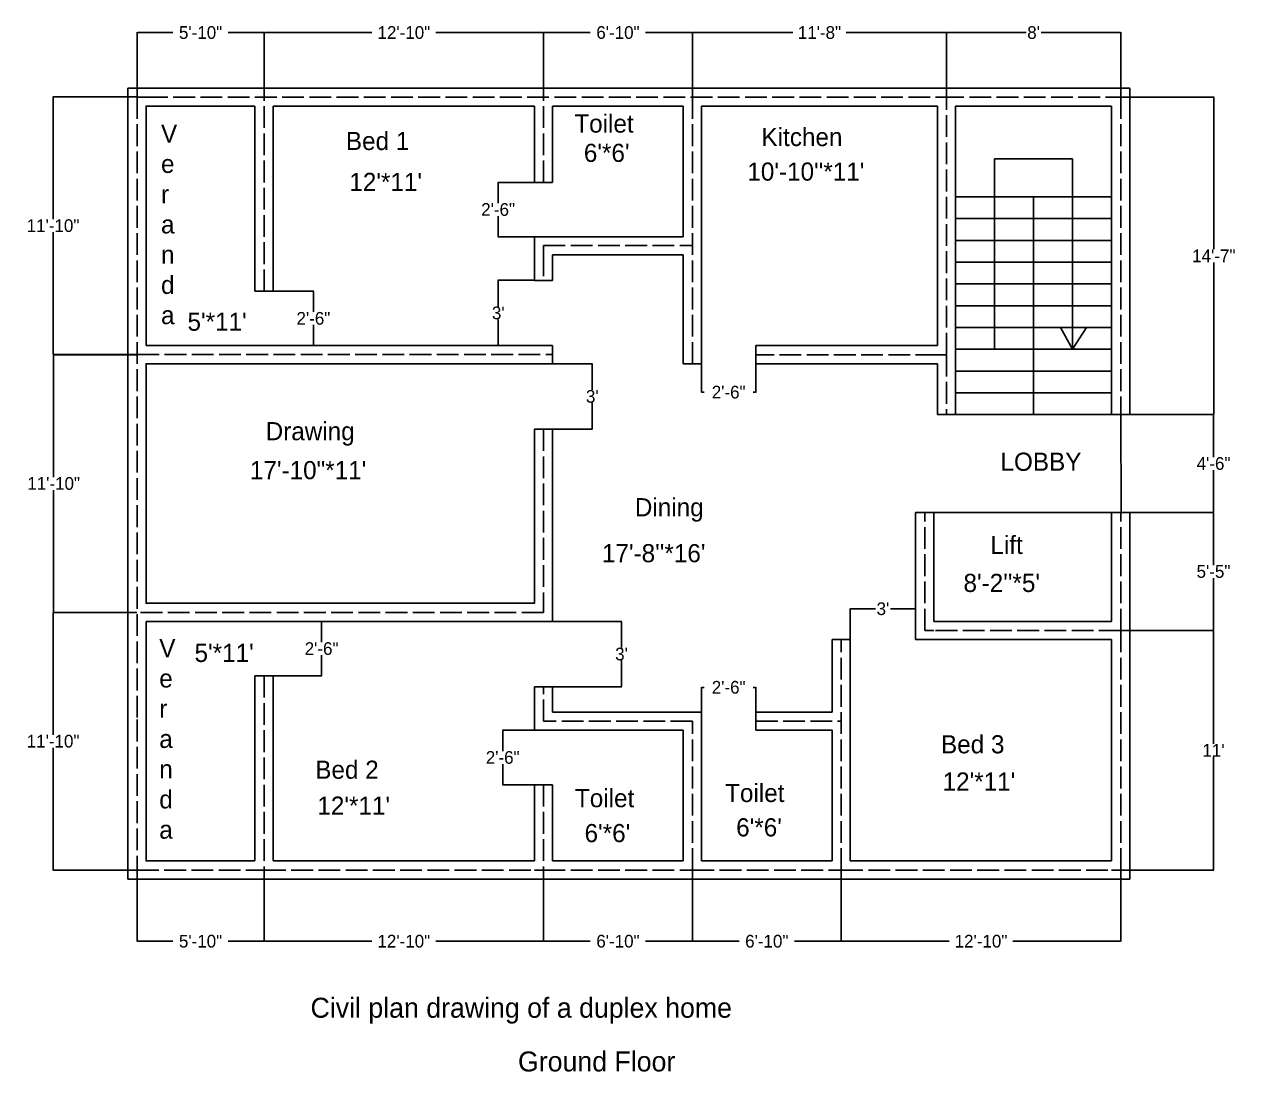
# Model space of a CAD drawing. Header units: inches. Extents: x -590 to 2884, y -182 to 433.
# Drawn here: x 517 to 1185, y -179 to 398 of the extents above; entities that cross this region are included whole.
import ezdxf

# ---------------------------------------------------------------- set-up
doc = ezdxf.new("R2010")
doc.units = ezdxf.units.IN
doc.header["$MEASUREMENT"] = 0
doc.linetypes.add('ACAD_ISO02W100', pattern=[15, 12, -3])
doc.layers.add('Layer1', color=7, linetype='ACAD_ISO02W100')
doc.dimstyles.get("Standard").update_dxf_attribs({"dimtxt": 7, "dimasz": 0.18, "dimexe": 0.18, "dimexo": 0.0625, "dimgap": 0.09, "dimtad": 0, "dimtih": 1, "dimtoh": 1, "dimzin": 0, "dimdsep": 46, "dimlunit": 4, "dimtxsty": 'Standard', "dimcen": 0.09, "dimadec": 0, "dimazin": 0, "dimtfac": 1, "dimtofl": 0, "dimtmove": 0, "dimatfit": 3, "dimfxl": 1, "dimtolj": 1, "dimtzin": 0, "dimarcsym": 0})

# ---------------------------------------------------------------- blocks, each defined once
blk = doc.blocks.new('*D41')
at = {"color": 0, "lineweight": -2}
for p, q in [((797.59, 257.18), (777.51, 257.18)), ((777.69, 257), (777.69, 242.77)), ((777.69, 221.36), (777.69, 235.59)), ((797.59, 221.18), (777.51, 221.18))]:
    blk.add_line(p, q, dxfattribs=at)
at = {"color": 0}
for points in [[(777.66, 257), (777.72, 257), (777.69, 257.18)], [(777.66, 221.36), (777.72, 221.36), (777.69, 221.18)]]:
    blk.add_solid(points, dxfattribs=at)
at = {"layer": 'Defpoints', "color": 0}
for p in [(797.65, 257.18), (777.69, 221.18), (797.65, 221.18)]:
    blk.add_point(p, dxfattribs=at)
at = {"color": 0, "insert": (777.69, 239.18), "char_height": 7, "attachment_point": 5}
blk.add_mtext("\\A1;3'", dxfattribs=at)
blk = doc.blocks.new('*D42')
at = {"color": 0, "lineweight": -2}
for p, q in [((643.71, 251.18), (676.01, 251.18)), ((675.83, 251), (675.83, 239.77)), ((675.83, 221.36), (675.83, 232.59)), ((643.71, 221.18), (676.01, 221.18))]:
    blk.add_line(p, q, dxfattribs=at)
at = {"color": 0}
for points in [[(675.8, 251), (675.86, 251), (675.83, 251.18)], [(675.8, 221.36), (675.86, 221.36), (675.83, 221.18)]]:
    blk.add_solid(points, dxfattribs=at)
at = {"layer": 'Defpoints', "color": 0}
for p in [(643.65, 251.18), (643.65, 221.18), (675.83, 221.18)]:
    blk.add_point(p, dxfattribs=at)
at = {"color": 0, "insert": (675.83, 236.18), "char_height": 7, "attachment_point": 5}
blk.add_mtext('\\A1;2\'-6"', dxfattribs=at)
blk = doc.blocks.new('*D43')
at = {"color": 0, "lineweight": -2}
for p, q in [((802.59, 311.18), (777.43, 311.18)), ((777.61, 311), (777.61, 299.77)), ((777.61, 281.36), (777.61, 292.59)), ((802.59, 281.18), (777.43, 281.18))]:
    blk.add_line(p, q, dxfattribs=at)
at = {"color": 0}
for points in [[(777.58, 311), (777.64, 311), (777.61, 311.18)], [(777.58, 281.36), (777.64, 281.36), (777.61, 281.18)]]:
    blk.add_solid(points, dxfattribs=at)
at = {"layer": 'Defpoints', "color": 0}
for p in [(802.65, 311.18), (777.61, 281.18), (802.65, 281.18)]:
    blk.add_point(p, dxfattribs=at)
at = {"color": 0, "insert": (777.61, 296.18), "char_height": 7, "attachment_point": 5}
blk.add_mtext('\\A1;2\'-6"', dxfattribs=at)
blk = doc.blocks.new('*D44')
at = {"color": 0, "lineweight": -2}
for p, q in [((889.65, 216.12), (889.65, 195.33)), ((919.65, 216.12), (919.65, 195.33)), ((889.83, 195.51), (891.14, 195.51)), ((919.47, 195.51), (918.16, 195.51))]:
    blk.add_line(p, q, dxfattribs=at)
at = {"color": 0}
for points in [[(889.83, 195.54), (889.83, 195.48), (889.65, 195.51)], [(919.47, 195.54), (919.47, 195.48), (919.65, 195.51)]]:
    blk.add_solid(points, dxfattribs=at)
at = {"layer": 'Defpoints', "color": 0}
for p in [(889.65, 216.18), (919.65, 216.18), (889.65, 195.51)]:
    blk.add_point(p, dxfattribs=at)
at = {"color": 0, "insert": (904.65, 195.51), "char_height": 7, "attachment_point": 5}
blk.add_mtext('\\A1;2\'-6"', dxfattribs=at)
blk = doc.blocks.new('*D45')
at = {"color": 0, "lineweight": -2}
for p, q in [((802.71, 211.18), (829.68, 211.18)), ((829.5, 211), (829.5, 196.77)), ((829.5, 175.36), (829.5, 189.59)), ((802.71, 175.18), (829.68, 175.18))]:
    blk.add_line(p, q, dxfattribs=at)
at = {"color": 0}
for points in [[(829.47, 211), (829.53, 211), (829.5, 211.18)], [(829.47, 175.36), (829.53, 175.36), (829.5, 175.18)]]:
    blk.add_solid(points, dxfattribs=at)
at = {"layer": 'Defpoints', "color": 0}
for p in [(802.65, 211.18), (829.5, 211.18), (802.65, 175.18)]:
    blk.add_point(p, dxfattribs=at)
at = {"color": 0, "insert": (829.5, 193.18), "char_height": 7, "attachment_point": 5}
blk.add_mtext("\\A1;3'", dxfattribs=at)
blk = doc.blocks.new('*D46')
at = {"color": 0, "lineweight": -2}
for p, q in [((971.65, 59.24), (971.65, 76.32)), ((971.83, 76.14), (985.48, 76.14)), ((1007.47, 76.14), (993.82, 76.14)), ((1007.65, 59.24), (1007.65, 76.32))]:
    blk.add_line(p, q, dxfattribs=at)
at = {"color": 0}
for points in [[(971.83, 76.17), (971.83, 76.11), (971.65, 76.14)], [(1007.47, 76.17), (1007.47, 76.11), (1007.65, 76.14)]]:
    blk.add_solid(points, dxfattribs=at)
at = {"layer": 'Defpoints', "color": 0}
for p in [(1007.65, 76.14), (971.65, 59.18), (1007.65, 59.18)]:
    blk.add_point(p, dxfattribs=at)
at = {"color": 0, "insert": (989.65, 76.14), "char_height": 7, "attachment_point": 5}
blk.add_mtext("\\A1;3'", dxfattribs=at)
blk = doc.blocks.new('*D47')
at = {"color": 0, "lineweight": -2}
for p, q in [((802.71, 69.18), (845.77, 69.18)), ((845.59, 69), (845.59, 54.77)), ((845.59, 33.36), (845.59, 47.59)), ((802.71, 33.18), (845.77, 33.18))]:
    blk.add_line(p, q, dxfattribs=at)
at = {"color": 0}
for points in [[(845.56, 69), (845.62, 69), (845.59, 69.18)], [(845.56, 33.36), (845.62, 33.36), (845.59, 33.18)]]:
    blk.add_solid(points, dxfattribs=at)
at = {"layer": 'Defpoints', "color": 0}
for p in [(802.65, 69.18), (845.59, 69.18), (802.65, 33.18)]:
    blk.add_point(p, dxfattribs=at)
at = {"color": 0, "insert": (845.59, 51.18), "char_height": 7, "attachment_point": 5}
blk.add_mtext("\\A1;3'", dxfattribs=at)
blk = doc.blocks.new('*D48')
at = {"color": 0, "lineweight": -2}
for p, q in [((648.71, 69.18), (680.53, 69.18)), ((680.35, 69), (680.35, 57.77)), ((680.35, 39.36), (680.35, 50.59)), ((648.71, 39.18), (680.53, 39.18))]:
    blk.add_line(p, q, dxfattribs=at)
at = {"color": 0}
for points in [[(680.32, 69), (680.38, 69), (680.35, 69.18)], [(680.32, 39.36), (680.38, 39.36), (680.35, 39.18)]]:
    blk.add_solid(points, dxfattribs=at)
at = {"layer": 'Defpoints', "color": 0}
for p in [(648.65, 69.18), (680.35, 69.18), (648.65, 39.18)]:
    blk.add_point(p, dxfattribs=at)
at = {"color": 0, "insert": (680.35, 54.18), "char_height": 7, "attachment_point": 5}
blk.add_mtext('\\A1;2\'-6"', dxfattribs=at)
blk = doc.blocks.new('*D49')
at = {"color": 0, "lineweight": -2}
for p, q in [((802.59, 9.18), (779.95, 9.18)), ((780.13, 9), (780.13, -2.23)), ((780.13, -20.64), (780.13, -9.41)), ((802.59, -20.82), (779.95, -20.82))]:
    blk.add_line(p, q, dxfattribs=at)
at = {"color": 0}
for points in [[(780.1, 9), (780.16, 9), (780.13, 9.18)], [(780.1, -20.64), (780.16, -20.64), (780.13, -20.82)]]:
    blk.add_solid(points, dxfattribs=at)
at = {"layer": 'Defpoints', "color": 0}
for p in [(780.13, 9.18), (802.65, 9.18), (802.65, -20.82)]:
    blk.add_point(p, dxfattribs=at)
at = {"color": 0, "insert": (780.13, -5.82), "char_height": 7, "attachment_point": 5}
blk.add_mtext('\\A1;2\'-6"', dxfattribs=at)
blk = doc.blocks.new('*D50')
at = {"color": 0, "lineweight": -2}
for p, q in [((889.65, 14.24), (889.65, 33.03)), ((889.83, 32.85), (891.14, 32.85)), ((919.47, 32.85), (918.16, 32.85)), ((919.65, 14.24), (919.65, 33.03))]:
    blk.add_line(p, q, dxfattribs=at)
at = {"color": 0}
for points in [[(889.83, 32.88), (889.83, 32.82), (889.65, 32.85)], [(919.47, 32.88), (919.47, 32.82), (919.65, 32.85)]]:
    blk.add_solid(points, dxfattribs=at)
at = {"layer": 'Defpoints', "color": 0}
for p in [(889.65, 32.85), (889.65, 14.18), (919.65, 14.18)]:
    blk.add_point(p, dxfattribs=at)
at = {"color": 0, "insert": (904.65, 32.85), "char_height": 7, "attachment_point": 5}
blk.add_mtext('\\A1;2\'-6"', dxfattribs=at)
blk = doc.blocks.new('*D51')
at = {"color": 0, "lineweight": -2}
for p, q in [((578.65, 358.24), (578.65, 393.89)), ((578.83, 393.71), (598.42, 393.71)), ((648.53, 393.71), (628.94, 393.71)), ((648.71, 358.24), (648.71, 393.89))]:
    blk.add_line(p, q, dxfattribs=at)
at = {"color": 0}
for points in [[(578.83, 393.74), (578.83, 393.68), (578.65, 393.71)], [(648.53, 393.74), (648.53, 393.68), (648.71, 393.71)]]:
    blk.add_solid(points, dxfattribs=at)
at = {"layer": 'Defpoints', "color": 0}
for p in [(648.71, 393.71), (578.65, 358.18), (648.71, 358.18)]:
    blk.add_point(p, dxfattribs=at)
at = {"color": 0, "insert": (613.68, 393.71), "char_height": 7, "attachment_point": 5}
blk.add_mtext('\\A1;5\'-10"', dxfattribs=at)
blk = doc.blocks.new('*D52')
at = {"color": 0, "lineweight": -2}
for p, q in [((648.71, 358.3), (648.71, 393.89)), ((648.89, 393.71), (708.09, 393.71)), ((802.47, 393.71), (743.27, 393.71)), ((802.65, 358.24), (802.65, 393.89))]:
    blk.add_line(p, q, dxfattribs=at)
at = {"color": 0}
for points in [[(648.89, 393.74), (648.89, 393.68), (648.71, 393.71)], [(802.47, 393.74), (802.47, 393.68), (802.65, 393.71)]]:
    blk.add_solid(points, dxfattribs=at)
at = {"layer": 'Defpoints', "color": 0}
for p in [(802.65, 393.71), (648.71, 358.24), (802.65, 358.18)]:
    blk.add_point(p, dxfattribs=at)
at = {"color": 0, "insert": (725.68, 393.71), "char_height": 7, "attachment_point": 5}
blk.add_mtext('\\A1;12\'-10"', dxfattribs=at)
blk = doc.blocks.new('*D53')
at = {"color": 0, "lineweight": -2}
for p, q in [((802.65, 358.3), (802.65, 393.89)), ((802.83, 393.71), (828.39, 393.71)), ((884.47, 393.71), (858.91, 393.71)), ((884.65, 358.24), (884.65, 393.89))]:
    blk.add_line(p, q, dxfattribs=at)
at = {"color": 0}
for points in [[(802.83, 393.74), (802.83, 393.68), (802.65, 393.71)], [(884.47, 393.74), (884.47, 393.68), (884.65, 393.71)]]:
    blk.add_solid(points, dxfattribs=at)
at = {"layer": 'Defpoints', "color": 0}
for p in [(884.65, 393.71), (802.65, 358.24), (884.65, 358.18)]:
    blk.add_point(p, dxfattribs=at)
at = {"color": 0, "insert": (843.65, 393.71), "char_height": 7, "attachment_point": 5}
blk.add_mtext('\\A1;6\'-10"', dxfattribs=at)
blk = doc.blocks.new('*D54')
at = {"color": 0, "lineweight": -2}
for p, q in [((884.65, 358.3), (884.65, 393.89)), ((884.83, 393.71), (939.98, 393.71)), ((1024.47, 393.71), (969.32, 393.71)), ((1024.65, 358.3), (1024.65, 393.89))]:
    blk.add_line(p, q, dxfattribs=at)
at = {"color": 0}
for points in [[(884.83, 393.74), (884.83, 393.68), (884.65, 393.71)], [(1024.47, 393.74), (1024.47, 393.68), (1024.65, 393.71)]]:
    blk.add_solid(points, dxfattribs=at)
at = {"layer": 'Defpoints', "color": 0}
for p in [(1024.65, 393.71), (884.65, 358.24), (1024.65, 358.24)]:
    blk.add_point(p, dxfattribs=at)
at = {"color": 0, "insert": (954.65, 393.71), "char_height": 7, "attachment_point": 5}
blk.add_mtext('\\A1;11\'-8"', dxfattribs=at)
blk = doc.blocks.new('*D55')
at = {"color": 0, "lineweight": -2}
for p, q in [((1024.65, 358.37), (1024.65, 393.89)), ((1024.83, 393.71), (1068.48, 393.71)), ((1120.47, 393.71), (1076.82, 393.71)), ((1120.65, 358.24), (1120.65, 393.89))]:
    blk.add_line(p, q, dxfattribs=at)
at = {"color": 0}
for points in [[(1024.83, 393.74), (1024.83, 393.68), (1024.65, 393.71)], [(1120.47, 393.74), (1120.47, 393.68), (1120.65, 393.71)]]:
    blk.add_solid(points, dxfattribs=at)
at = {"layer": 'Defpoints', "color": 0}
for p in [(1120.65, 393.71), (1024.65, 358.3), (1120.65, 358.18)]:
    blk.add_point(p, dxfattribs=at)
at = {"color": 0, "insert": (1072.65, 393.71), "char_height": 7, "attachment_point": 5}
blk.add_mtext("\\A1;8'", dxfattribs=at)
blk = doc.blocks.new('*D56')
at = {"color": 0, "lineweight": -2}
for p, q in [((1120.71, 358.18), (1172.12, 358.18)), ((1171.94, 358), (1171.94, 274.27)), ((1171.94, 183.36), (1171.94, 267.09)), ((1120.71, 183.18), (1172.12, 183.18))]:
    blk.add_line(p, q, dxfattribs=at)
at = {"color": 0}
for points in [[(1171.91, 358), (1171.97, 358), (1171.94, 358.18)], [(1171.91, 183.36), (1171.97, 183.36), (1171.94, 183.18)]]:
    blk.add_solid(points, dxfattribs=at)
at = {"layer": 'Defpoints', "color": 0}
for p in [(1120.65, 358.18), (1120.65, 183.18), (1171.94, 183.18)]:
    blk.add_point(p, dxfattribs=at)
at = {"color": 0, "insert": (1171.94, 270.68), "char_height": 7, "attachment_point": 5}
blk.add_mtext('\\A1;14\'-7"', dxfattribs=at)
blk = doc.blocks.new('*D58')
at = {"color": 0, "lineweight": -2}
for p, q in [((1120.84, 129.18), (1171.95, 129.18)), ((1171.77, 129), (1171.77, 100.27)), ((1171.77, 64.36), (1171.77, 93.09)), ((1120.71, 64.18), (1171.95, 64.18))]:
    blk.add_line(p, q, dxfattribs=at)
at = {"color": 0}
for points in [[(1171.74, 129), (1171.8, 129), (1171.77, 129.18)], [(1171.74, 64.36), (1171.8, 64.36), (1171.77, 64.18)]]:
    blk.add_solid(points, dxfattribs=at)
at = {"layer": 'Defpoints', "color": 0}
for p in [(1120.77, 129.18), (1120.65, 64.18), (1171.77, 64.18)]:
    blk.add_point(p, dxfattribs=at)
at = {"color": 0, "insert": (1171.77, 96.68), "char_height": 7, "attachment_point": 5}
blk.add_mtext('\\A1;5\'-5"', dxfattribs=at)
blk = doc.blocks.new('*D59')
at = {"color": 0, "lineweight": -2}
for p, q in [((1120.77, 64.18), (1171.96, 64.18)), ((1171.78, 64), (1171.78, 1.77)), ((1171.78, -67.64), (1171.78, -5.41)), ((1120.71, -67.82), (1171.96, -67.82))]:
    blk.add_line(p, q, dxfattribs=at)
at = {"color": 0}
for points in [[(1171.75, 64), (1171.81, 64), (1171.78, 64.18)], [(1171.75, -67.64), (1171.81, -67.64), (1171.78, -67.82)]]:
    blk.add_solid(points, dxfattribs=at)
at = {"layer": 'Defpoints', "color": 0}
for p in [(1120.71, 64.18), (1120.65, -67.82), (1171.78, -67.82)]:
    blk.add_point(p, dxfattribs=at)
at = {"color": 0, "insert": (1171.78, -1.82), "char_height": 7, "attachment_point": 5}
blk.add_mtext("\\A1;11'", dxfattribs=at)
blk = doc.blocks.new('*D60')
at = {"color": 0, "lineweight": -2}
for p, q in [((966.65, -67.88), (966.65, -107.27)), ((1120.71, -67.88), (1120.71, -107.27)), ((966.83, -107.09), (1026.09, -107.09)), ((1120.53, -107.09), (1061.27, -107.09))]:
    blk.add_line(p, q, dxfattribs=at)
at = {"color": 0}
for points in [[(966.83, -107.06), (966.83, -107.12), (966.65, -107.09)], [(1120.53, -107.06), (1120.53, -107.12), (1120.71, -107.09)]]:
    blk.add_solid(points, dxfattribs=at)
at = {"layer": 'Defpoints', "color": 0}
for p in [(966.65, -67.82), (1120.71, -67.82), (966.65, -107.09)]:
    blk.add_point(p, dxfattribs=at)
at = {"color": 0, "insert": (1043.68, -107.09), "char_height": 7, "attachment_point": 5}
blk.add_mtext('\\A1;12\'-10"', dxfattribs=at)
blk = doc.blocks.new('*D61')
at = {"color": 0, "lineweight": -2}
for p, q in [((884.65, -67.88), (884.65, -107.27)), ((966.65, -67.95), (966.65, -107.27)), ((884.83, -107.09), (910.39, -107.09)), ((966.47, -107.09), (940.91, -107.09))]:
    blk.add_line(p, q, dxfattribs=at)
at = {"color": 0}
for points in [[(884.83, -107.06), (884.83, -107.12), (884.65, -107.09)], [(966.47, -107.06), (966.47, -107.12), (966.65, -107.09)]]:
    blk.add_solid(points, dxfattribs=at)
at = {"layer": 'Defpoints', "color": 0}
for p in [(884.65, -67.82), (966.65, -67.88), (884.65, -107.09)]:
    blk.add_point(p, dxfattribs=at)
at = {"color": 0, "insert": (925.65, -107.09), "char_height": 7, "attachment_point": 5}
blk.add_mtext('\\A1;6\'-10"', dxfattribs=at)
blk = doc.blocks.new('*D62')
at = {"color": 0, "lineweight": -2}
for p, q in [((802.65, -67.88), (802.65, -107.27)), ((884.65, -67.88), (884.65, -107.27)), ((802.83, -107.09), (828.39, -107.09)), ((884.47, -107.09), (858.91, -107.09))]:
    blk.add_line(p, q, dxfattribs=at)
at = {"color": 0}
for points in [[(802.83, -107.06), (802.83, -107.12), (802.65, -107.09)], [(884.47, -107.06), (884.47, -107.12), (884.65, -107.09)]]:
    blk.add_solid(points, dxfattribs=at)
at = {"layer": 'Defpoints', "color": 0}
for p in [(802.65, -67.82), (884.65, -67.82), (802.65, -107.09)]:
    blk.add_point(p, dxfattribs=at)
at = {"color": 0, "insert": (843.65, -107.09), "char_height": 7, "attachment_point": 5}
blk.add_mtext('\\A1;6\'-10"', dxfattribs=at)
blk = doc.blocks.new('*D63')
at = {"color": 0, "lineweight": -2}
for p, q in [((648.65, -67.88), (648.65, -107.27)), ((802.65, -67.95), (802.65, -107.27)), ((648.83, -107.09), (708.06, -107.09)), ((802.47, -107.09), (743.24, -107.09))]:
    blk.add_line(p, q, dxfattribs=at)
at = {"color": 0}
for points in [[(648.83, -107.06), (648.83, -107.12), (648.65, -107.09)], [(802.47, -107.06), (802.47, -107.12), (802.65, -107.09)]]:
    blk.add_solid(points, dxfattribs=at)
at = {"layer": 'Defpoints', "color": 0}
for p in [(648.65, -67.82), (802.65, -67.88), (648.65, -107.09)]:
    blk.add_point(p, dxfattribs=at)
at = {"color": 0, "insert": (725.65, -107.09), "char_height": 7, "attachment_point": 5}
blk.add_mtext('\\A1;12\'-10"', dxfattribs=at)
blk = doc.blocks.new('*D64')
at = {"color": 0, "lineweight": -2}
for p, q in [((578.65, -67.88), (578.65, -107.27)), ((648.65, -67.88), (648.65, -107.27)), ((578.83, -107.09), (598.39, -107.09)), ((648.47, -107.09), (628.91, -107.09))]:
    blk.add_line(p, q, dxfattribs=at)
at = {"color": 0}
for points in [[(578.83, -107.06), (578.83, -107.12), (578.65, -107.09)], [(648.47, -107.06), (648.47, -107.12), (648.65, -107.09)]]:
    blk.add_solid(points, dxfattribs=at)
at = {"layer": 'Defpoints', "color": 0}
for p in [(578.65, -67.82), (648.65, -67.82), (578.65, -107.09)]:
    blk.add_point(p, dxfattribs=at)
at = {"color": 0, "insert": (613.65, -107.09), "char_height": 7, "attachment_point": 5}
blk.add_mtext('\\A1;5\'-10"', dxfattribs=at)
blk = doc.blocks.new('*D40')
at = {"color": 0, "lineweight": -2}
for p, q in [((578.59, 74.18), (532.22, 74.18)), ((532.4, 74), (532.4, 6.74)), ((532.4, -67.7), (532.4, -0.44)), ((578.59, -67.88), (532.22, -67.88))]:
    blk.add_line(p, q, dxfattribs=at)
at = {"color": 0}
for points in [[(532.37, 74), (532.43, 74), (532.4, 74.18)], [(532.37, -67.7), (532.43, -67.7), (532.4, -67.88)]]:
    blk.add_solid(points, dxfattribs=at)
at = {"layer": 'Defpoints', "color": 0}
for p in [(532.4, 74.18), (578.65, 74.18), (578.65, -67.88)]:
    blk.add_point(p, dxfattribs=at)
at = {"color": 0, "insert": (532.4, 3.15), "char_height": 7, "attachment_point": 5}
blk.add_mtext('\\A1;11\'-10"', dxfattribs=at)
blk = doc.blocks.new('*D65')
at = {"color": 0, "lineweight": -2}
for p, q in [((578.59, 358.24), (532.19, 358.24)), ((532.37, 358.06), (532.37, 290.87)), ((532.37, 216.5), (532.37, 283.69)), ((578.76, 216.32), (532.19, 216.32))]:
    blk.add_line(p, q, dxfattribs=at)
at = {"color": 0}
for points in [[(532.34, 358.06), (532.4, 358.06), (532.37, 358.24)], [(532.34, 216.5), (532.4, 216.5), (532.37, 216.32)]]:
    blk.add_solid(points, dxfattribs=at)
at = {"layer": 'Defpoints', "color": 0}
for p in [(578.65, 358.24), (532.37, 216.32), (578.83, 216.32)]:
    blk.add_point(p, dxfattribs=at)
at = {"color": 0, "insert": (532.37, 287.28), "char_height": 7, "attachment_point": 5}
blk.add_mtext('\\A1;11\'-10"', dxfattribs=at)
blk = doc.blocks.new('*D66')
at = {"color": 0, "lineweight": -2}
for p, q in [((578.52, 216.18), (532.53, 216.18)), ((532.71, 216), (532.71, 148.77)), ((532.71, 74.36), (532.71, 141.59)), ((578.59, 74.18), (532.53, 74.18))]:
    blk.add_line(p, q, dxfattribs=at)
at = {"color": 0}
for points in [[(532.68, 216), (532.74, 216), (532.71, 216.18)], [(532.68, 74.36), (532.74, 74.36), (532.71, 74.18)]]:
    blk.add_solid(points, dxfattribs=at)
at = {"layer": 'Defpoints', "color": 0}
for p in [(532.71, 216.18), (578.59, 216.18), (578.65, 74.18)]:
    blk.add_point(p, dxfattribs=at)
at = {"color": 0, "insert": (532.71, 145.18), "char_height": 7, "attachment_point": 5}
blk.add_mtext('\\A1;11\'-10"', dxfattribs=at)
blk = doc.blocks.new('*D68')
at = {"color": 0, "lineweight": -2}
for p, q in [((1120.77, 183.18), (1171.98, 183.18)), ((1171.8, 183), (1171.8, 159.77)), ((1171.8, 129.36), (1171.8, 152.59)), ((1120.71, 129.18), (1171.98, 129.18))]:
    blk.add_line(p, q, dxfattribs=at)
at = {"color": 0}
for points in [[(1171.77, 183), (1171.83, 183), (1171.8, 183.18)], [(1171.77, 129.36), (1171.83, 129.36), (1171.8, 129.18)]]:
    blk.add_solid(points, dxfattribs=at)
at = {"layer": 'Defpoints', "color": 0}
for p in [(1120.71, 183.18), (1120.65, 129.18), (1171.8, 129.18)]:
    blk.add_point(p, dxfattribs=at)
at = {"color": 0, "insert": (1171.8, 156.18), "char_height": 7, "attachment_point": 5}
blk.add_mtext('\\A1;4\'-6"', dxfattribs=at)

msp = doc.modelspace()

# ---------------------------------------------------------------- linework, layer by layer
for p, q in [((643.649, 363.178), (573.649, 363.178)), ((573.649, 363.178), (573.649, -72.822)), ((1015.649, 363.178), (1115.649, 363.178)), ((1125.649, 363.178), (1115.649, 363.178)), ((1125.649, 363.178), (1125.649, 183.178)), ((643.649, 353.178), (643.649, 251.178)), ((653.649, 251.178), (653.649, 353.178)), ((797.649, 311.178), (797.649, 353.178)), ((807.649, 353.178), (879.649, 353.178)), ((879.649, 353.178), (879.649, 281.178)), ((889.649, 211.178), (889.649, 353.178)), ((889.649, 353.178), (901.649, 353.178)), ((1005.649, 353.178), (1019.649, 353.178)), ((1019.649, 353.178), (1019.649, 221.178)), ((1029.649, 183.178), (1029.649, 353.178)), ((1029.649, 353.178), (1105.649, 353.178)), ((1105.649, 353.178), (1115.649, 353.178)), ((1115.649, 353.178), (1115.649, 183.178)), ((1051.149, 219.178), (1051.149, 324.158)), ((1051.149, 324.158), (1094.149, 324.158)), ((1094.149, 324.158), (1094.149, 219.178)), ((807.649, 317.178), (807.649, 311.178)), ((807.649, 311.178), (797.649, 311.178)), ((1029.649, 303.178), (1105.649, 303.178)), ((1072.649, 183.178), (1072.649, 303.178)), ((1105.649, 303.178), (1115.649, 303.178)), ((1105.649, 291.178), (1029.649, 291.178)), ((1105.649, 291.178), (1115.649, 291.178)), ((797.649, 281.178), (802.649, 281.178)), ((797.649, 281.178), (797.649, 257.178)), ((802.649, 281.178), (879.649, 281.178)), ((1029.649, 279.178), (1105.649, 279.178)), ((1105.649, 279.178), (1115.649, 279.178)), ((807.649, 257.178), (807.649, 271.178)), ((879.649, 271.178), (807.649, 271.178)), ((879.649, 271.178), (879.649, 211.178)), ((1105.649, 267.178), (1029.649, 267.178)), ((1105.649, 267.178), (1115.649, 267.178)), ((797.649, 257.178), (807.649, 257.178)), ((1029.649, 255.178), (1105.649, 255.178)), ((1105.649, 255.178), (1115.649, 255.178)), ((643.649, 251.178), (653.649, 251.178)), ((1105.649, 243.178), (1029.649, 243.178)), ((1105.649, 243.178), (1115.649, 243.178)), ((1029.649, 231.178), (1105.649, 231.178)), ((1101.762, 231.178), (1087.451, 231.178)), ((1087.451, 231.178), (1094.149, 219.178)), ((1094.149, 219.178), (1101.762, 231.178)), ((1105.649, 231.178), (1115.649, 231.178)), ((807.649, 221.178), (802.649, 221.178)), ((807.649, 211.798), (807.649, 221.178)), ((919.649, 211.178), (919.649, 221.178)), ((919.649, 221.178), (921.649, 221.178)), ((921.649, 221.178), (929.649, 221.178)), ((1019.649, 221.178), (929.649, 221.178)), ((1105.649, 219.178), (1029.649, 219.178)), ((1105.649, 219.178), (1115.649, 219.178)), ((802.649, 211.178), (807.649, 211.178)), ((879.649, 211.178), (889.649, 211.178)), ((921.649, 211.178), (919.649, 211.178)), ((929.649, 211.178), (921.649, 211.178)), ((929.649, 211.178), (1019.649, 211.178)), ((1019.649, 183.178), (1019.649, 211.178)), ((1029.649, 207.178), (1105.649, 207.178)), ((1105.649, 207.178), (1115.649, 207.178)), ((1105.649, 195.178), (1029.649, 195.178)), ((1105.649, 195.178), (1115.649, 195.178)), ((1024.649, 183.178), (1019.649, 183.178)), ((1029.649, 183.178), (1024.649, 183.178)), ((1029.649, 183.178), (1105.649, 183.178)), ((1029.649, 183.178), (1072.649, 183.178)), ((1029.649, 183.178), (1051.149, 183.178)), ((1105.649, 183.178), (1115.649, 183.178)), ((1115.649, 183.178), (1120.712, 183.178)), ((1120.712, 183.178), (1120.837, 129.178)), ((807.649, 175.178), (797.649, 175.178)), ((797.649, 175.178), (797.649, 163.178)), ((807.649, 69.178), (807.649, 175.178)), ((1007.649, 59.178), (1007.649, 129.178)), ((1007.649, 129.178), (1017.649, 129.178)), ((1017.649, 69.178), (1017.649, 129.178)), ((1017.649, 129.178), (1105.649, 129.178)), ((1105.649, 129.178), (1115.649, 129.178)), ((1115.649, 69.178), (1115.649, 129.178)), ((1115.649, 129.178), (1120.649, 129.178)), ((1120.837, 129.178), (1120.649, 129.178)), ((1125.649, -72.822), (1125.649, 129.178)), ((583.649, 69.178), (807.649, 69.178)), ((1105.649, 69.178), (1017.649, 69.178)), ((1105.649, 69.178), (1115.649, 69.178)), ((961.649, 54.178), (961.649, 59.178)), ((961.649, 59.178), (971.649, 59.178)), ((971.649, 59.178), (971.649, 54.178)), ((971.649, 54.178), (971.649, 14.178)), ((1007.649, 59.178), (1105.649, 59.178)), ((1105.649, 59.178), (1115.649, 59.178)), ((1115.649, 59.178), (1115.649, -62.822)), ((643.649, -62.822), (643.649, 39.178)), ((643.649, 39.178), (653.649, 39.178)), ((653.649, 39.178), (653.649, -62.822)), ((797.649, 9.178), (797.649, 33.178)), ((797.649, 33.178), (807.649, 33.178)), ((807.649, 33.178), (807.649, 19.178)), ((961.649, 19.178), (919.649, 19.178)), ((919.649, 19.178), (919.649, 9.178)), ((879.649, 9.178), (797.649, 9.178)), ((919.649, 9.178), (961.649, 9.178)), ((797.649, -62.822), (797.649, -20.822)), ((797.649, -20.822), (807.649, -20.822)), ((807.649, -20.822), (807.649, -62.822)), ((971.649, -62.822), (1115.649, -62.822)), ((573.649, -72.822), (797.649, -72.822)), ((971.649, -72.822), (1125.649, -72.822))]:
    msp.add_line(p, q)
for points in [[(643.649, 363.178), (807.649, 363.178)], [(797.649, 363.178), (797.649, 363.178), (901.649, 363.178)], [(891.649, 363.178), (891.649, 363.178), (1015.649, 363.178)], [(583.649, 221.178), (583.649, 353.178), (643.649, 353.178)], [(653.649, 353.178), (797.649, 353.178)], [(807.649, 353.178), (807.649, 317.178)], [(901.649, 353.178), (1005.649, 353.178)], [(583.649, 221.178), (802.649, 221.178)], [(583.649, 79.178), (583.649, 211.178)], [(797.649, 163.178), (797.649, 79.178), (583.649, 79.178), (583.649, 211.178), (802.649, 211.178)], [(643.649, -62.822), (583.649, -62.822), (583.649, 69.178)], [(961.649, 54.178), (961.649, 19.178)], [(889.649, -62.822), (889.649, 19.178), (807.649, 19.178)], [(971.649, -62.822), (971.649, 19.178)], [(879.649, 9.178), (879.649, -62.822)], [(961.649, 9.178), (961.649, -62.822)], [(797.649, -62.822), (653.649, -62.822)], [(879.649, -62.822), (807.649, -62.822)], [(961.649, -62.822), (889.649, -62.822)], [(797.649, -72.822), (889.649, -72.822)], [(879.649, -72.822), (971.649, -72.822)]]:
    msp.add_lwpolyline(points)
at = {"layer": 'Layer1'}
for p, q in [((583.649, 358.178), (578.649, 358.178)), ((578.649, 358.178), (578.649, 15.085)), ((583.649, 358.178), (1022.261, 358.178)), ((648.712, 251.178), (648.712, 358.178)), ((802.649, 311.178), (802.649, 358.178)), ((884.649, 211.178), (884.649, 358.178)), ((1022.261, 358.178), (1115.649, 358.178)), ((1024.649, 216.178), (1024.649, 358.178)), ((1115.649, 358.178), (1120.649, 358.178)), ((1120.712, 358.178), (1120.712, 183.178)), ((797.649, 311.178), (802.649, 311.178)), ((802.649, 271.4), (802.649, 276.4)), ((802.649, 276.4), (884.649, 276.4)), ((802.649, 271.4), (802.649, 257.178)), ((797.649, 257.178), (802.649, 257.178)), ((643.712, 251.178), (648.712, 251.178)), ((578.826, 216.322), (807.649, 216.322)), ((921.649, 216.178), (919.649, 216.178)), ((1019.649, 216.178), (921.649, 216.178)), ((1019.649, 216.178), (1024.649, 216.178)), ((1024.649, 216.178), (1024.649, 183.178)), ((797.649, 175.178), (802.649, 175.178)), ((802.649, 175.178), (802.649, 79.178)), ((1012.649, 64.178), (1012.649, 129.178)), ((1120.649, 64.178), (1120.649, 129.178)), ((802.649, 74.178), (578.649, 74.178)), ((802.649, 79.178), (802.649, 74.178)), ((1017.649, 64.178), (1012.649, 64.178)), ((1120.649, 64.178), (1017.649, 64.178)), ((1120.649, 59.178), (1120.649, 64.178)), ((966.649, -67.822), (966.649, 59.178)), ((1120.649, -67.822), (1120.649, 59.178)), ((643.649, 39.178), (648.649, 39.178)), ((648.649, 39.178), (648.649, -67.822)), ((802.649, 14.178), (802.649, 33.178)), ((578.649, 15.085), (578.649, -62.822)), ((807.649, 14.178), (802.649, 14.178)), ((884.649, 14.178), (807.649, 14.178)), ((884.649, 9.178), (884.649, 14.178)), ((919.649, 9.178), (919.649, 14.178)), ((919.649, 14.178), (966.649, 14.178)), ((884.649, -67.822), (884.649, 9.178)), ((807.649, -20.822), (802.649, -20.822)), ((802.649, -20.822), (802.649, -67.822)), ((578.649, -62.822), (578.649, -67.822)), ((578.649, -67.822), (643.649, -67.822)), ((643.649, -67.822), (648.649, -67.822)), ((648.649, -67.822), (797.649, -67.822)), ((797.649, -67.822), (802.649, -67.822)), ((802.649, -67.822), (879.649, -67.822)), ((879.649, -67.822), (884.649, -67.822)), ((884.649, -67.822), (961.649, -67.822)), ((961.649, -67.822), (966.649, -67.822)), ((966.649, -67.822), (1115.649, -67.822)), ((1115.649, -67.822), (1120.649, -67.822))]:
    msp.add_line(p, q, dxfattribs=at)

# ---------------------------------------------------------------- texts
for s, p in [('Toilet', (819.604, 338.588)), ('Kitchen', (922.732, 331.17)), ('Bed 1', (693.746, 328.988)), ("6'*6'", (824.851, 322.436)), ("10'-10''*11'", (914.945, 312.117)), ("12'*11'", (695.637, 306.423)), ("5'*11'", (606.463, 229.411)), ('Drawing', (649.529, 169.042)), ('LOBBY', (1054.426, 152.212)), ('17\'-10"*11\'', (640.851, 147.571)), ('Dining', (852.954, 127.137)), ('Lift', (1048.862, 106.358)), ("17'-8''*16'", (834.818, 101.803)), ("8'-2''*5'", (1034.031, 85.422)), ("5'*11'", (610.352, 46.847)), ('Bed 3', (1021.645, -3.512)), ('Bed 2', (676.857, -17.521)), ('Toilet', (902.687, -30.343)), ("12'*11'", (1022.518, -24.042)), ('Toilet', (819.944, -33.204)), ("12'*11'", (678.022, -37.312)), ("6'*6'", (908.783, -49.29)), ("6'*6'", (825.249, -52.464))]:
    msp.add_text(s, height=10).set_placement(p)
at = {"attachment_point": 1}
for s, insert, char_height, width in [('V\\Pe\\Pr\\Pa\\Pn\\Pd\\Pa', (591.882, 343.028), 10, 22.35806), ('V\\Pe\\Pr\\Pa\\Pn\\Pd\\Pa', (590.91, 59.471), 10, 22.35806), ('Civil plan drawing of a duplex home', (674.25, -138.223), 11, 509.59943), ('Ground Floor', (788.571, -167.833), 11, 509.59943)]:
    msp.add_mtext(s, dxfattribs=dict(at, insert=insert, char_height=char_height, width=width))

# ---------------------------------------------------------------- dimensions: what is measured, and where the dimension line sits
for base, p1, p2, picture, middle in [((648.712, 393.714), (578.649, 358.178), (648.712, 358.178), '*D51', (613.681, 393.714)), ((802.649, 393.714), (648.712, 358.241), (802.649, 358.178), '*D52', (725.681, 393.714)), ((884.649, 393.714), (802.649, 358.241), (884.649, 358.178), '*D53', (843.649, 393.714)), ((1024.649, 393.714), (884.649, 358.241), (1024.649, 358.241), '*D54', (954.649, 393.714)), ((1120.649, 393.714), (1024.649, 358.303), (1120.649, 358.178), '*D55', (1072.649, 393.714)), ((889.649, 195.51), (919.649, 216.178), (889.649, 216.178), '*D44', (904.649, 195.51)), ((1007.649, 76.142), (971.649, 59.178), (1007.649, 59.178), '*D46', (989.649, 76.142)), ((889.649, 32.853), (919.649, 14.178), (889.649, 14.178), '*D50', (904.649, 32.853)), ((578.649, -107.092), (648.649, -67.822), (578.649, -67.822), '*D64', (613.649, -107.092)), ((648.649, -107.092), (802.649, -67.884), (648.649, -67.822), '*D63', (725.649, -107.092)), ((802.649, -107.092), (884.649, -67.822), (802.649, -67.822), '*D62', (843.649, -107.092)), ((884.649, -107.092), (966.649, -67.884), (884.649, -67.822), '*D61', (925.649, -107.092)), ((966.649, -107.092), (1120.712, -67.822), (966.649, -67.822), '*D60', (1043.681, -107.092))]:
    dim = msp.add_linear_dim(base=base, p1=p1, p2=p2, dimstyle='Standard')
    dim.commit()
    dim.dimension.update_dxf_attribs({"geometry": picture, "text_midpoint": middle})
for base, p1, p2, picture, middle in [((532.372, 216.322), (578.649, 358.241), (578.826, 216.322), '*D65', (532.372, 287.281)), ((1171.941, 183.178), (1120.649, 358.178), (1120.649, 183.178), '*D56', (1171.941, 270.678)), ((777.61, 281.178), (802.649, 311.178), (802.649, 281.178), '*D43', (777.61, 296.178)), ((675.829, 221.178), (643.649, 251.178), (643.649, 221.178), '*D42', (675.829, 236.178)), ((532.707, 216.178), (578.649, 74.178), (578.587, 216.178), '*D66', (532.707, 145.178)), ((829.499, 211.178), (802.649, 175.178), (802.649, 211.178), '*D45', (829.499, 193.178)), ((1171.8, 129.178), (1120.712, 183.178), (1120.649, 129.178), '*D68', (1171.8, 156.178)), ((1171.77, 64.178), (1120.774, 129.178), (1120.649, 64.178), '*D58', (1171.77, 96.678)), ((532.4, 74.178), (578.649, -67.884), (578.649, 74.178), '*D40', (532.4, 3.147)), ((680.352, 69.178), (648.649, 39.178), (648.649, 69.178), '*D48', (680.352, 54.178)), ((845.594, 69.178), (802.649, 33.178), (802.649, 69.178), '*D47', (845.594, 51.178)), ((1171.778, -67.822), (1120.712, 64.178), (1120.649, -67.822), '*D59', (1171.778, -1.822)), ((780.131, 9.178), (802.649, -20.822), (802.649, 9.178), '*D49', (780.131, -5.822))]:
    dim = msp.add_linear_dim(base=base, p1=p1, p2=p2, angle=90, dimstyle='Standard')
    dim.commit()
    dim.dimension.update_dxf_attribs({"geometry": picture, "text_midpoint": middle})
dim = msp.add_linear_dim(base=(777.688, 221.178), p1=(797.649, 257.178), p2=(797.649, 221.178), angle=90, dimstyle='Standard')
dim.commit()
dim.dimension.update_dxf_attribs({"geometry": '*D41', "text_midpoint": (777.688, 239.178), "dimtype": 160})

doc.saveas('drawing.dxf')
